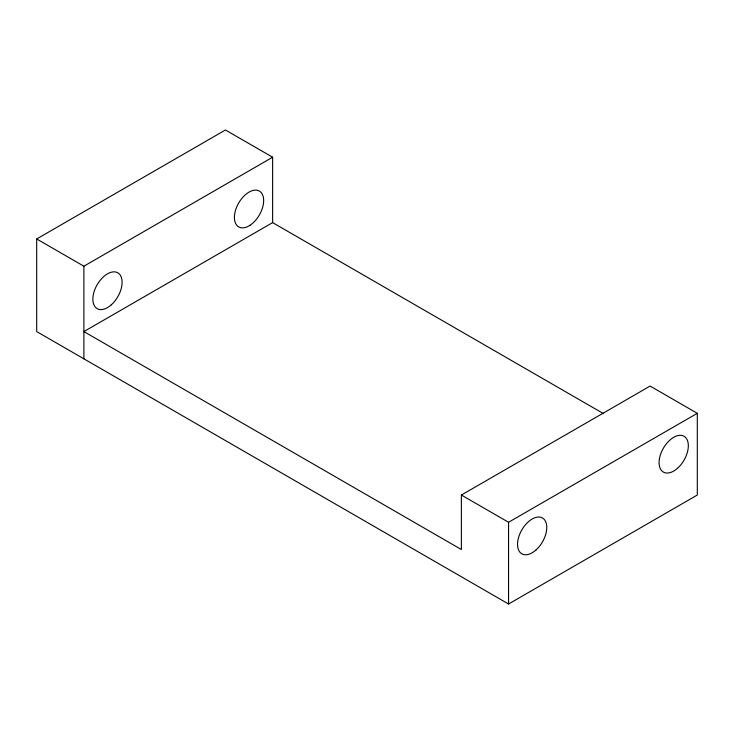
<?xml version="1.0" encoding="UTF-8"?>
<svg xmlns="http://www.w3.org/2000/svg" width="734" height="734" viewBox="0 0 734 734"><rect width="100%" height="100%" fill="white"/><g stroke="black" fill="none" stroke-linecap="round" stroke-linejoin="round"><path stroke-width="1.1" d="M36.7 238.963L225.439 129.991L272.626 157.232L272.626 222.613L83.887 331.584L461.374 549.527L461.374 495.037L650.113 386.066L697.3 413.315L697.3 495.037L508.561 604.009L36.7 331.584L36.7 238.963L83.887 266.203L272.626 157.232M461.374 495.037L508.561 522.278L697.3 413.315M272.626 222.613L603.55 413.673M508.561 522.278L508.561 604.009M83.887 266.203L83.887 358.825M111.265 304.849A20.69 11.946 -60 0 0 117.825 272.809A20.69 11.946 -60 0 0 93.346 294.508A20.69 11.946 -60 0 0 111.265 304.849M535.939 550.032A20.69 11.946 -60 0 0 542.49 517.984A20.69 11.946 -60 0 0 518.02 539.692A20.69 11.946 -60 0 0 535.939 550.032M677.491 468.301A20.69 11.946 -60 0 0 684.051 436.262A20.69 11.946 -60 0 0 659.582 457.961A20.69 11.946 -60 0 0 677.491 468.301M250 225.292A20.69 11.946 -60 0 0 261.194 192.583A20.69 11.946 -60 0 0 235.908 209.107A20.69 11.946 -60 0 0 250 225.292"/></g></svg>
